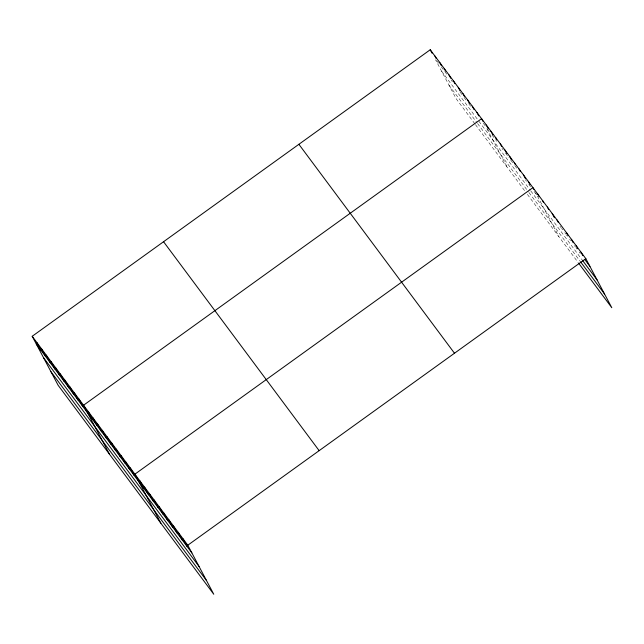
<?xml version="1.0" encoding="UTF-8"?>
<svg xmlns="http://www.w3.org/2000/svg" width="644" height="644" viewBox="0 0 644 644"><rect width="100%" height="100%" fill="white"/><g stroke="black" fill="none" stroke-linecap="round" stroke-linejoin="round"><path stroke-width="0.48" stroke-dasharray="3.22 2.42" d="M436.656 60.592L438.991 63.724M441.325 66.863L443.652 69.995M444.819 71.565L447.741 75.477M451.243 80.178L452.41 81.748M459.993 91.931L462.328 95.062M464.074 97.413L466.997 101.333M468.743 103.684L471.078 106.815M483.33 123.27L485.665 126.409M487.419 128.76L490.334 132.672M492.088 135.023L494.423 138.154M495.59 139.724L496.749 141.294M502.006 148.345L503.173 149.907M505.508 153.047L509.01 157.748M510.756 160.098L513.679 164.011M514.838 165.58L517.76 169.501M525.343 179.684L526.51 181.254M528.845 184.385L530.6 186.736M534.093 191.437L537.016 195.349L535.655 192.781M559.99 226.205L561.061 227.646M561.592 228.362L562.663 229.795M564.804 232.669L565.875 234.102M566.406 234.819L567.477 236.251M569.61 239.125L570.681 240.558M574.424 245.581L575.486 247.014M576.026 247.731L577.096 249.172M579.23 252.037L580.3 253.478M441.543 71.098L478.299 120.46M478.886 121.241L530.229 190.189M530.817 190.97L582.176 259.935M448.981 85.145L476.987 122.754M477.574 123.535L528.338 191.703M528.917 192.484L579.994 261.07M474.87 123.857L456.202 98.79L435.521 59.731M475.457 124.638L525.053 191.236M527.388 194.375L578.135 262.511M537.418 196.114L558.895 236.678M486.872 128.679L507.553 167.73"/><path stroke-width="0.97" d="M32.2 336.281L187.798 545.21L213.76 594.251L58.161 385.321L32.2 336.281L430.24 49.749L585.839 258.679L611.8 307.719L578.666 263.227M187.798 545.21L585.839 258.679M585.106 259.935L589.92 266.391M582.707 260.651L597.141 280.027M580.534 261.794L604.579 294.083M298.888 144.304L454.487 353.234M163.552 241.725L319.15 450.655M36.281 343.993L191.88 552.922M43.502 357.629L199.101 566.559M50.94 371.685L206.539 580.614M581.025 252.223L582.844 255.652M576.219 245.767L577.579 248.334M571.405 239.302L573.224 242.732M566.599 232.846L567.96 235.422M556.98 219.934L558.34 222.502M552.174 213.478L554.436 217.761M547.36 207.014L548.72 209.59M542.554 200.558L543.456 202.272M537.74 194.102L539.1 196.67M533.836 189.36L532.934 187.645L134.894 474.177L160.863 523.218M528.265 181.375L530.076 184.804M523.596 175.104L525.407 178.533M518.927 168.841L520.288 171.409M514.258 162.57L515.168 164.284M509.589 156.307L511.408 159.728M504.928 150.036L506.739 153.465M500.259 143.765L501.62 146.341M495.59 137.502L496.492 139.209M490.921 131.231L492.732 134.66M486.252 124.96L488.063 128.389M482.944 121.265L481.583 118.697L83.551 405.229L109.512 454.27M476.914 112.426L478.734 115.856M472.245 106.155L474.065 109.585M467.584 99.892L469.396 103.322M462.915 93.621L464.276 96.189M458.246 87.359L460.058 90.78M453.577 81.088L454.938 83.656M448.908 74.817L450.719 78.246M444.239 68.554L445.6 71.122M439.57 62.283L441.39 65.712M434.901 56.012L436.262 58.588M430.24 49.749L432.052 53.17M182.993 538.754L187.074 546.466M178.179 532.298L182.26 540.01M173.373 525.842L177.454 533.554M168.559 519.386L172.64 527.09M163.753 512.922L167.834 520.634M158.939 506.466L163.029 514.178M154.133 500.01L158.215 507.722M149.319 493.554L153.409 501.257M144.514 487.089L148.595 494.801M139.708 480.633L143.789 488.345M130.225 467.906L134.306 475.618M125.556 461.643L129.645 469.355M120.895 455.372L124.976 463.084M116.226 449.101L120.307 456.813M111.557 442.839L115.638 450.55M106.888 436.568L110.969 444.279M102.219 430.305L106.3 438.009M97.55 424.034L101.631 431.746M92.881 417.763L96.962 425.475M88.212 411.5L92.301 419.212M78.882 398.958L82.963 406.67M74.213 392.695L78.294 400.407M69.544 386.424L73.625 394.136M64.875 380.161L68.956 387.865M60.206 373.89L64.287 381.602M55.537 367.619L59.618 375.331M50.868 361.356L54.957 369.06M46.207 355.086L50.288 362.797M41.538 348.815L45.619 356.526M36.869 342.552L40.95 350.264"/></g></svg>
